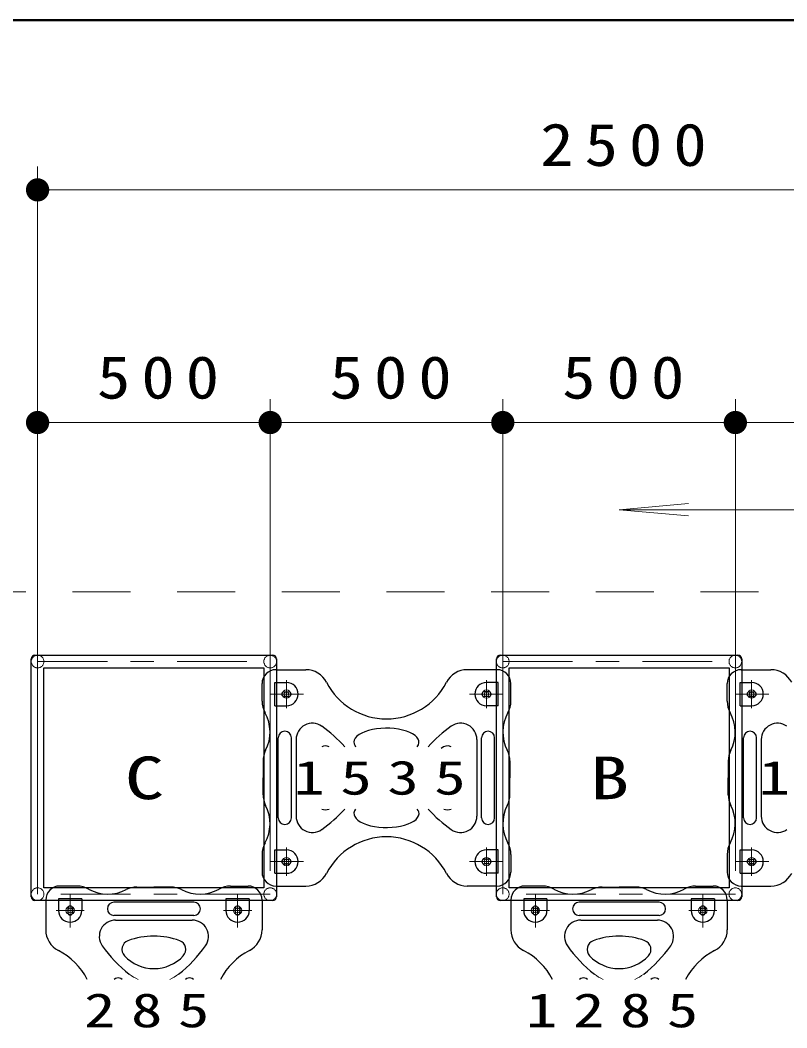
# Model space of a CAD drawing. Units: millimetres on the paper, scale 1:50. Extents: x -365 to 0, y -12 to 257.
# Drawn here: x -303.7 to -270.74, y 213.69 to 257 of the extents above; entities that cross this region are included whole.
import ezdxf
from ezdxf.enums import TextEntityAlignment as Align

# ---------------------------------------------------------------- set-up
doc = ezdxf.new("R2010")
doc.units = ezdxf.units.MM
doc.linetypes.add('USER1', pattern=[4.5, 2.5, -2])
doc.linetypes.add('USER2', pattern=[6, 3, -1, 1, -1])
doc.layers.add('LY_3', color=7, linetype='Continuous', lineweight=25)
doc.layers.add('LY_4', color=7, linetype='Continuous', lineweight=13)
doc.styles.add('ＭＳ ゴシック', font='')
doc.styles.get('ＭＳ ゴシック').set_extended_font_data('MS Gothic')

# ---------------------------------------------------------------- blocks, each defined once
blk = doc.blocks.new('filled_dot')
at = {"color": 0, "linetype": 'Continuous', "lineweight": -2, "const_width": 1.25}
blk.add_lwpolyline([(-0.625, 0, 1), (0.625, 0, 1)], format="xyb", close=True, dxfattribs=at)

msp = doc.modelspace()

# ---------------------------------------------------------------- linework, layer by layer
at = {"layer": 'LY_3', "lineweight": 13}
for p, q in [((-302.952, 230.432), (-302.952, 250.704)), ((-302.952, 249.704), (-252.952, 249.704)), ((-302.952, 220.432), (-302.952, 240.704)), ((-292.952, 220.432), (-292.952, 240.704)), ((-292.952, 220.432), (-292.952, 240.704)), ((-282.952, 220.432), (-282.952, 240.704)), ((-282.952, 220.432), (-282.952, 240.704)), ((-272.952, 220.432), (-272.952, 240.704)), ((-272.952, 220.432), (-272.952, 240.704)), ((-302.952, 239.704), (-292.952, 239.704)), ((-292.952, 239.704), (-282.952, 239.704)), ((-282.952, 239.704), (-272.952, 239.704)), ((-272.952, 239.704), (-262.952, 239.704)), ((-277.952, 235.956), (-274.964, 236.218)), ((-277.952, 235.956), (-274.964, 235.695)), ((-267.952, 235.956), (-277.952, 235.956))]:
    msp.add_line(p, q, dxfattribs=at)
at = {"layer": 'LY_3', "linetype": 'USER1', "lineweight": 13}
msp.add_line((-305.952, 232.432), (-249.952, 232.432), dxfattribs=at)
at = {"layer": 'LY_3'}
for p, q in [((-303.064, 229.704), (-292.84, 229.704)), ((-283.064, 229.704), (-272.84, 229.704)), ((-303.224, 219.32), (-303.224, 229.544)), ((-302.68, 229.16), (-293.224, 229.16)), ((-302.68, 219.704), (-302.68, 229.16)), ((-293.224, 229.16), (-293.224, 219.704)), ((-292.68, 229.544), (-292.68, 219.32)), ((-283.224, 219.32), (-283.224, 229.544)), ((-282.68, 229.16), (-273.224, 229.16)), ((-282.68, 219.704), (-282.68, 229.16)), ((-273.224, 229.16), (-273.224, 219.704)), ((-272.68, 229.544), (-272.68, 219.32)), ((-292.702, 229.082), (-291.421, 229.082)), ((-283.202, 229.082), (-284.484, 229.082)), ((-272.702, 229.082), (-271.421, 229.082)), ((-293.302, 227.725), (-293.302, 228.482)), ((-292.75, 227.532), (-292.75, 228.532)), ((-292.75, 228.532), (-292.25, 228.532)), ((-283.154, 228.532), (-283.654, 228.532)), ((-283.154, 227.532), (-283.154, 228.532)), ((-282.602, 227.725), (-282.602, 228.482)), ((-273.302, 227.725), (-273.302, 228.482)), ((-272.75, 227.532), (-272.75, 228.532)), ((-272.75, 228.532), (-272.25, 228.532)), ((-292.352, 228.132), (-292.152, 228.132)), ((-292.352, 227.932), (-292.152, 227.932)), ((-283.552, 228.132), (-283.752, 228.132)), ((-283.552, 227.932), (-283.752, 227.932)), ((-272.352, 228.132), (-272.152, 228.132)), ((-272.352, 227.932), (-272.152, 227.932)), ((-292.75, 227.532), (-292.25, 227.532)), ((-283.154, 227.532), (-283.654, 227.532)), ((-272.75, 227.532), (-272.25, 227.532)), ((-292.602, 222.712), (-292.602, 226.152)), ((-292.042, 222.712), (-292.042, 226.152)), ((-283.862, 222.712), (-283.862, 226.152)), ((-283.302, 222.712), (-283.302, 226.152)), ((-272.602, 222.712), (-272.602, 226.152)), ((-272.042, 222.712), (-272.042, 226.152)), ((-291.839, 226.079), (-291.839, 222.785)), ((-284.066, 226.079), (-284.066, 222.785)), ((-271.839, 226.079), (-271.839, 222.785)), ((-293.258, 225.16), (-293.258, 224.432)), ((-282.647, 225.16), (-282.647, 224.432)), ((-273.258, 225.16), (-273.258, 224.432)), ((-293.258, 223.704), (-293.258, 224.432)), ((-282.647, 223.704), (-282.647, 224.432)), ((-273.258, 223.704), (-273.258, 224.432)), ((-292.75, 220.332), (-292.75, 221.332)), ((-292.75, 221.332), (-292.25, 221.332)), ((-283.154, 221.332), (-283.654, 221.332)), ((-283.154, 220.332), (-283.154, 221.332)), ((-272.75, 220.332), (-272.75, 221.332)), ((-272.75, 221.332), (-272.25, 221.332)), ((-293.302, 221.139), (-293.302, 220.382)), ((-292.352, 220.932), (-292.152, 220.932)), ((-283.552, 220.932), (-283.752, 220.932)), ((-282.602, 221.139), (-282.602, 220.382)), ((-273.302, 221.139), (-273.302, 220.382)), ((-272.352, 220.932), (-272.152, 220.932)), ((-292.352, 220.732), (-292.152, 220.732)), ((-283.552, 220.732), (-283.752, 220.732)), ((-272.352, 220.732), (-272.152, 220.732)), ((-292.75, 220.332), (-292.25, 220.332)), ((-283.154, 220.332), (-283.654, 220.332)), ((-272.75, 220.332), (-272.25, 220.332)), ((-293.224, 219.704), (-302.68, 219.704)), ((-301.245, 219.782), (-302.002, 219.782)), ((-298.681, 219.737), (-297.952, 219.737)), ((-297.224, 219.737), (-297.952, 219.737)), ((-294.66, 219.782), (-293.902, 219.782)), ((-292.702, 219.782), (-291.421, 219.782)), ((-283.202, 219.782), (-284.484, 219.782)), ((-273.224, 219.704), (-282.68, 219.704)), ((-281.245, 219.782), (-282.002, 219.782)), ((-278.681, 219.737), (-277.952, 219.737)), ((-277.224, 219.737), (-277.952, 219.737)), ((-274.66, 219.782), (-273.902, 219.782)), ((-272.702, 219.782), (-271.421, 219.782)), ((-302.602, 219.182), (-302.602, 217.9)), ((-301.052, 219.23), (-302.052, 219.23)), ((-302.052, 219.23), (-302.052, 218.73)), ((-301.052, 219.23), (-301.052, 218.73)), ((-293.852, 219.23), (-294.852, 219.23)), ((-294.852, 219.23), (-294.852, 218.73)), ((-293.852, 219.23), (-293.852, 218.73)), ((-293.302, 219.182), (-293.302, 217.9)), ((-282.602, 219.182), (-282.602, 217.9)), ((-281.052, 219.23), (-282.052, 219.23)), ((-282.052, 219.23), (-282.052, 218.73)), ((-281.052, 219.23), (-281.052, 218.73)), ((-273.852, 219.23), (-274.852, 219.23)), ((-274.852, 219.23), (-274.852, 218.73)), ((-273.852, 219.23), (-273.852, 218.73)), ((-273.302, 219.182), (-273.302, 217.9)), ((-292.84, 219.16), (-303.064, 219.16)), ((-301.652, 218.832), (-301.652, 218.632)), ((-301.452, 218.832), (-301.452, 218.632)), ((-296.232, 219.082), (-299.672, 219.082)), ((-294.452, 218.832), (-294.452, 218.632)), ((-294.252, 218.832), (-294.252, 218.632)), ((-272.84, 219.16), (-283.064, 219.16)), ((-281.652, 218.832), (-281.652, 218.632)), ((-281.452, 218.832), (-281.452, 218.632)), ((-276.232, 219.082), (-279.672, 219.082)), ((-274.452, 218.832), (-274.452, 218.632)), ((-274.252, 218.832), (-274.252, 218.632)), ((-296.232, 218.522), (-299.672, 218.522)), ((-299.599, 218.319), (-296.306, 218.319)), ((-276.232, 218.522), (-279.672, 218.522)), ((-279.599, 218.319), (-276.306, 218.319))]:
    msp.add_line(p, q, dxfattribs=at)
at = {"layer": 'LY_3', "linetype": 'USER2', "lineweight": 13}
for p, q in [((-302.952, 219.432), (-302.952, 229.432)), ((-302.952, 229.432), (-292.952, 229.432)), ((-292.952, 229.432), (-292.952, 219.432)), ((-282.952, 219.432), (-282.952, 229.432)), ((-282.952, 229.432), (-272.952, 229.432)), ((-272.952, 229.432), (-272.952, 219.432)), ((-292.252, 227.426), (-292.252, 228.638)), ((-283.652, 227.426), (-283.652, 228.638)), ((-272.252, 227.426), (-272.252, 228.638)), ((-292.952, 228.032), (-291.519, 228.032)), ((-282.952, 228.032), (-284.386, 228.032)), ((-272.952, 228.032), (-271.519, 228.032)), ((-292.252, 220.226), (-292.252, 221.438)), ((-283.652, 220.226), (-283.652, 221.438)), ((-272.252, 220.226), (-272.252, 221.438)), ((-292.952, 220.832), (-291.519, 220.832)), ((-282.952, 220.832), (-284.386, 220.832)), ((-272.952, 220.832), (-271.519, 220.832)), ((-292.952, 219.432), (-302.952, 219.432)), ((-301.552, 219.432), (-301.552, 217.999)), ((-294.352, 219.432), (-294.352, 217.999)), ((-272.952, 219.432), (-282.952, 219.432)), ((-281.552, 219.432), (-281.552, 217.999)), ((-274.352, 219.432), (-274.352, 217.999)), ((-300.947, 218.732), (-302.158, 218.732)), ((-293.747, 218.732), (-294.958, 218.732)), ((-280.947, 218.732), (-282.158, 218.732)), ((-273.747, 218.732), (-274.958, 218.732))]:
    msp.add_line(p, q, dxfattribs=at)
at = {"layer": 'LY_3'}
for points in [[(-286.627, 225.772), (-286.578, 225.852), (-286.554, 225.934), (-286.558, 226.017), (-286.587, 226.099), (-286.643, 226.178), (-286.724, 226.253), (-286.828, 226.323), (-286.954, 226.386), (-287.098, 226.441), (-287.259, 226.487), (-287.433, 226.523), (-287.617, 226.548), (-287.807, 226.562), (-288, 226.565), (-288.192, 226.557), (-288.38, 226.537), (-288.559, 226.506), (-288.727, 226.465), (-288.88, 226.415), (-289.016, 226.356), (-289.131, 226.289), (-289.224, 226.217), (-289.292, 226.139), (-289.335, 226.059), (-289.352, 225.976), (-289.342, 225.894), (-289.317, 225.832), (-289.278, 225.772)], [(-289.278, 223.092), (-289.327, 223.012), (-289.35, 222.93), (-289.347, 222.847), (-289.317, 222.765), (-289.262, 222.686), (-289.181, 222.611), (-289.077, 222.541), (-288.951, 222.478), (-288.807, 222.423), (-288.646, 222.377), (-288.472, 222.341), (-288.288, 222.316), (-288.098, 222.302), (-287.905, 222.299), (-287.713, 222.307), (-287.525, 222.327), (-287.346, 222.358), (-287.178, 222.399), (-287.025, 222.449), (-286.889, 222.508), (-286.774, 222.575), (-286.681, 222.647), (-286.613, 222.725), (-286.569, 222.805), (-286.553, 222.888), (-286.562, 222.97), (-286.587, 223.032), (-286.627, 223.092)], [(-299.312, 215.772), (-299.369, 215.805), (-299.427, 215.825), (-299.486, 215.832), (-299.545, 215.825), (-299.603, 215.805), (-299.66, 215.772)], [(-296.245, 215.772), (-296.302, 215.805), (-296.361, 215.825), (-296.419, 215.832), (-296.478, 215.825), (-296.536, 215.805), (-296.593, 215.772)], [(-279.312, 215.772), (-279.369, 215.805), (-279.427, 215.825), (-279.486, 215.832), (-279.545, 215.825), (-279.603, 215.805), (-279.66, 215.772)], [(-276.245, 215.772), (-276.302, 215.805), (-276.361, 215.825), (-276.419, 215.832), (-276.478, 215.825), (-276.536, 215.805), (-276.593, 215.772)]]:
    msp.add_lwpolyline(points, dxfattribs=at)
at = {"layer": 'LY_3', "linetype": 'USER1', "lineweight": 13}
for centre in [(-302.952, 229.432), (-292.952, 229.432), (-282.952, 229.432), (-272.952, 229.432), (-302.952, 219.432), (-292.952, 219.432), (-282.952, 219.432), (-272.952, 219.432)]:
    msp.add_circle(centre, 0.272, dxfattribs=at)
at = {"layer": 'LY_3', "lineweight": 13}
for centre, radius in [((-292.252, 228.032), 0.18), ((-292.252, 228.032), 0.1), ((-283.652, 228.032), 0.18), ((-283.652, 228.032), 0.1), ((-272.252, 228.032), 0.18), ((-272.252, 228.032), 0.1), ((-292.252, 220.832), 0.18), ((-292.252, 220.832), 0.1), ((-283.652, 220.832), 0.18), ((-283.652, 220.832), 0.1), ((-272.252, 220.832), 0.18), ((-272.252, 220.832), 0.1), ((-301.552, 218.732), 0.18), ((-301.552, 218.732), 0.1), ((-294.352, 218.732), 0.18), ((-294.352, 218.732), 0.1), ((-281.552, 218.732), 0.18), ((-281.552, 218.732), 0.1), ((-274.352, 218.732), 0.18), ((-274.352, 218.732), 0.1)]:
    msp.add_circle(centre, radius, dxfattribs=at)
at = {"layer": 'LY_3'}
for centre, radius, start, end in [((-303.064, 229.544), 0.16, 90, 180), ((-292.84, 229.544), 0.16, 0, 90), ((-283.064, 229.544), 0.16, 90, 180), ((-272.84, 229.544), 0.16, 0, 90), ((-292.702, 228.482), 0.6, 90, 180), ((-291.421, 228.082), 1, 27.2117, 90), ((-284.484, 228.082), 1, 90, 152.7883), ((-283.202, 228.482), 0.6, 0, 90), ((-272.702, 228.482), 0.6, 90, 180), ((-271.421, 228.082), 1, 27.2117, 90), ((-292.25, 228.032), 0.5, 270, 90), ((-287.952, 229.865), 2.9, 207.2117, 332.7883), ((-283.654, 228.032), 0.5, 90, 270), ((-272.25, 228.032), 0.5, 270, 90), ((-292.352, 228.032), 0.1, 90, 270), ((-292.152, 228.032), 0.1, 270, 90), ((-283.752, 228.032), 0.1, 90, 270), ((-283.552, 228.032), 0.1, 270, 90), ((-272.352, 228.032), 0.1, 90, 270), ((-272.152, 228.032), 0.1, 270, 90), ((-292.302, 227.725), 1, 180, 209.1962), ((-283.602, 227.725), 1, 330.8038, 0), ((-272.302, 227.725), 1, 180, 209.1962), ((-294.672, 226.401), 1.714, 332.8071, 29.1962), ((-281.233, 226.401), 1.714, 150.8038, 207.1929), ((-274.672, 226.401), 1.714, 332.8071, 29.1962), ((-291.139, 226.079), 0.7, 55.1553, 180), ((-293.938, 222.057), 5.6, 41.556, 55.1553), ((-281.966, 222.057), 5.6, 124.8447, 138.444), ((-284.766, 226.079), 0.7, 0, 124.8447), ((-271.139, 226.079), 0.7, 55.1553, 180), ((-292.322, 226.152), 0.28, 0, 180), ((-283.582, 226.152), 0.28, 0, 180), ((-272.322, 226.152), 0.28, 0, 180), ((-290.576, 225.405), 0.4, 66.6239, 113.3761), ((-285.329, 225.405), 0.4, 66.6239, 132.9182), ((-292.258, 225.16), 1, 152.8071, 180), ((-283.647, 225.16), 1, 0, 27.1929), ((-272.258, 225.16), 1, 152.8071, 180), ((-292.258, 223.704), 1, 180, 207.1929), ((-283.647, 223.704), 1, 332.8071, 0), ((-272.258, 223.704), 1, 180, 207.1929), ((-294.672, 222.463), 1.714, 330.8038, 27.1929), ((-293.938, 226.807), 5.6, 304.8447, 318.444), ((-290.576, 223.459), 0.4, 246.6239, 293.3761), ((-281.966, 226.807), 5.6, 221.556, 235.1553), ((-285.329, 223.459), 0.4, 246.6239, 293.3761), ((-281.233, 222.463), 1.714, 152.8071, 209.1962), ((-274.672, 222.463), 1.714, 330.8038, 27.1929), ((-292.322, 222.712), 0.28, 180, 0), ((-291.139, 222.785), 0.7, 180, 304.8447), ((-284.766, 222.785), 0.7, 235.1553, 0), ((-283.582, 222.712), 0.28, 180, 0), ((-272.322, 222.712), 0.28, 180, 0), ((-271.139, 222.785), 0.7, 180, 304.8447), ((-287.952, 218.999), 2.9, 27.2117, 152.7883), ((-292.302, 221.139), 1, 150.8038, 180), ((-292.25, 220.832), 0.5, 270, 90), ((-283.654, 220.832), 0.5, 90, 270), ((-283.602, 221.139), 1, 0, 29.1962), ((-272.302, 221.139), 1, 150.8038, 180), ((-272.25, 220.832), 0.5, 270, 90), ((-292.352, 220.832), 0.1, 90, 270), ((-292.152, 220.832), 0.1, 270, 90), ((-283.752, 220.832), 0.1, 90, 270), ((-283.552, 220.832), 0.1, 270, 90), ((-272.352, 220.832), 0.1, 90, 270), ((-272.152, 220.832), 0.1, 270, 90), ((-292.702, 220.382), 0.6, 180, 270), ((-291.421, 220.782), 1, 270, 332.7883), ((-284.484, 220.782), 1, 207.2117, 270), ((-283.202, 220.382), 0.6, 270, 0), ((-272.702, 220.382), 0.6, 180, 270), ((-271.421, 220.782), 1, 270, 332.7883), ((-302.002, 219.182), 0.6, 90, 180), ((-301.245, 218.782), 1, 60.8038, 90), ((-299.921, 221.151), 1.714, 240.8038, 297.1929), ((-298.681, 218.737), 1, 90, 117.1929), ((-297.224, 218.737), 1, 62.8071, 90), ((-295.984, 221.151), 1.714, 242.8071, 299.1962), ((-294.66, 218.782), 1, 90, 119.1962), ((-293.902, 219.182), 0.6, 0, 90), ((-282.002, 219.182), 0.6, 90, 180), ((-281.245, 218.782), 1, 60.8038, 90), ((-279.921, 221.151), 1.714, 240.8038, 297.1929), ((-278.681, 218.737), 1, 90, 117.1929), ((-277.224, 218.737), 1, 62.8071, 90), ((-275.984, 221.151), 1.714, 242.8071, 299.1962), ((-274.66, 218.782), 1, 90, 119.1962), ((-273.902, 219.182), 0.6, 0, 90), ((-303.064, 219.32), 0.16, 180, 270), ((-292.84, 219.32), 0.16, 270, 0), ((-283.064, 219.32), 0.16, 180, 270), ((-272.84, 219.32), 0.16, 270, 0), ((-301.552, 218.832), 0.1, 0, 180), ((-299.672, 218.802), 0.28, 90, 270), ((-296.232, 218.802), 0.28, 270, 90), ((-294.352, 218.832), 0.1, 0, 180), ((-281.552, 218.832), 0.1, 0, 180), ((-279.672, 218.802), 0.28, 90, 270), ((-276.232, 218.802), 0.28, 270, 90), ((-274.352, 218.832), 0.1, 0, 180), ((-301.552, 218.73), 0.5, 180, 0), ((-301.552, 218.632), 0.1, 180, 0), ((-299.599, 217.619), 0.7, 90, 214.8447), ((-296.306, 217.619), 0.7, 325.1553, 90), ((-294.352, 218.73), 0.5, 180, 0), ((-294.352, 218.632), 0.1, 180, 0), ((-281.552, 218.73), 0.5, 180, 0), ((-281.552, 218.632), 0.1, 180, 0), ((-279.599, 217.619), 0.7, 90, 214.8447), ((-276.306, 217.619), 0.7, 325.1553, 90), ((-274.352, 218.73), 0.5, 180, 0), ((-274.352, 218.632), 0.1, 180, 0), ((-301.602, 217.9), 1, 180, 242.7883), ((-294.302, 217.9), 1, 297.2117, 0), ((-281.602, 217.9), 1, 180, 242.7883), ((-274.302, 217.9), 1, 297.2117, 0), ((-297.952, 214.458), 3.174, 69.4705, 110.5295), ((-277.952, 214.458), 3.174, 69.4705, 110.5295), ((-303.386, 214.432), 2.9, 27.5207, 62.7883), ((-295.578, 220.418), 5.6, 214.8447, 232.1654), ((-298.925, 217.056), 0.4, 110.5295, 222.9182), ((-300.327, 220.418), 5.6, 307.8346, 325.1553), ((-296.98, 217.056), 0.4, 317.0818, 69.4705), ((-292.519, 214.432), 2.9, 117.2117, 152.4793), ((-283.386, 214.432), 2.9, 27.5207, 62.7883), ((-275.578, 220.418), 5.6, 214.8447, 232.1654), ((-278.925, 217.056), 0.4, 110.5295, 222.9182), ((-280.327, 220.418), 5.6, 307.8346, 325.1553), ((-276.98, 217.056), 0.4, 317.0818, 69.4705), ((-272.519, 214.432), 2.9, 117.2117, 152.4793), ((-297.952, 217.96), 1.728, 222.9182, 317.0818), ((-277.952, 217.96), 1.728, 222.9182, 317.0818)]:
    msp.add_arc(centre, radius, start, end, dxfattribs=at)
at = {"layer": 'LY_3', "lineweight": 13}
for centre, start, end in [((-297.952, 217.36), 232.1654, 246.7805), ((-297.952, 217.36), 293.2196, 307.8346), ((-277.952, 217.36), 232.1654, 246.7805), ((-277.952, 217.36), 293.2196, 307.8346)]:
    msp.add_arc(centre, 1.728, start, end, dxfattribs=at)
at = {"layer": 'LY_4', "lineweight": 50}
msp.add_line((0, 257), (-365, 257), dxfattribs=at)

# ---------------------------------------------------------------- block references
at = {"layer": 'LY_3', "lineweight": 13, "xscale": 0.4, "yscale": 0.4}
for p in [(-302.952, 249.704), (-302.952, 239.704), (-292.952, 239.704), (-282.952, 239.704), (-272.952, 239.704)]:
    msp.add_blockref('filled_dot', p, dxfattribs=at)
at = {"layer": 'LY_3', "lineweight": 13, "xscale": 0.4, "yscale": 0.4, "rotation": 180}
for p in [(-292.952, 239.704), (-282.952, 239.704), (-272.952, 239.704)]:
    msp.add_blockref('filled_dot', p, dxfattribs=at)

# ---------------------------------------------------------------- texts
at = {"layer": 'LY_3', "style": 'ＭＳ ゴシック', "width": 1.35}
for s, p in [('C', (-299.202, 224.432)), ('B', (-279.202, 224.432))]:
    msp.add_text(s, height=1.833, dxfattribs=at).set_placement(p, align=Align.MIDDLE_LEFT)
at = {"layer": 'LY_3', "style": 'ＭＳ ゴシック'}
for s, insert, char_height, attachment_point in [('\\T1.33;\\W1.15;2500', (-277.525, 250.704), 1.833, 8), ('\\T1.33;\\W1.15;500', (-297.536, 240.704), 1.833, 8), ('\\T1.33;\\W1.15;500', (-287.536, 240.704), 1.833, 8), ('\\T1.33;\\W1.15;500', (-277.536, 240.704), 1.833, 8), ('\\T1.5;\\W1.35;1535', (-291.952, 224.432), 1.466, 4), ('\\T1.5;\\W1.35;1035', (-271.952, 224.432), 1.466, 4), ('\\T1.5;\\W1.35;285', (-300.952, 214.432), 1.466, 4), ('\\T1.5;\\W1.35;1285', (-281.952, 214.432), 1.466, 4)]:
    msp.add_mtext(s, dxfattribs=dict(at, insert=insert, char_height=char_height, attachment_point=attachment_point))

doc.saveas('drawing.dxf')
